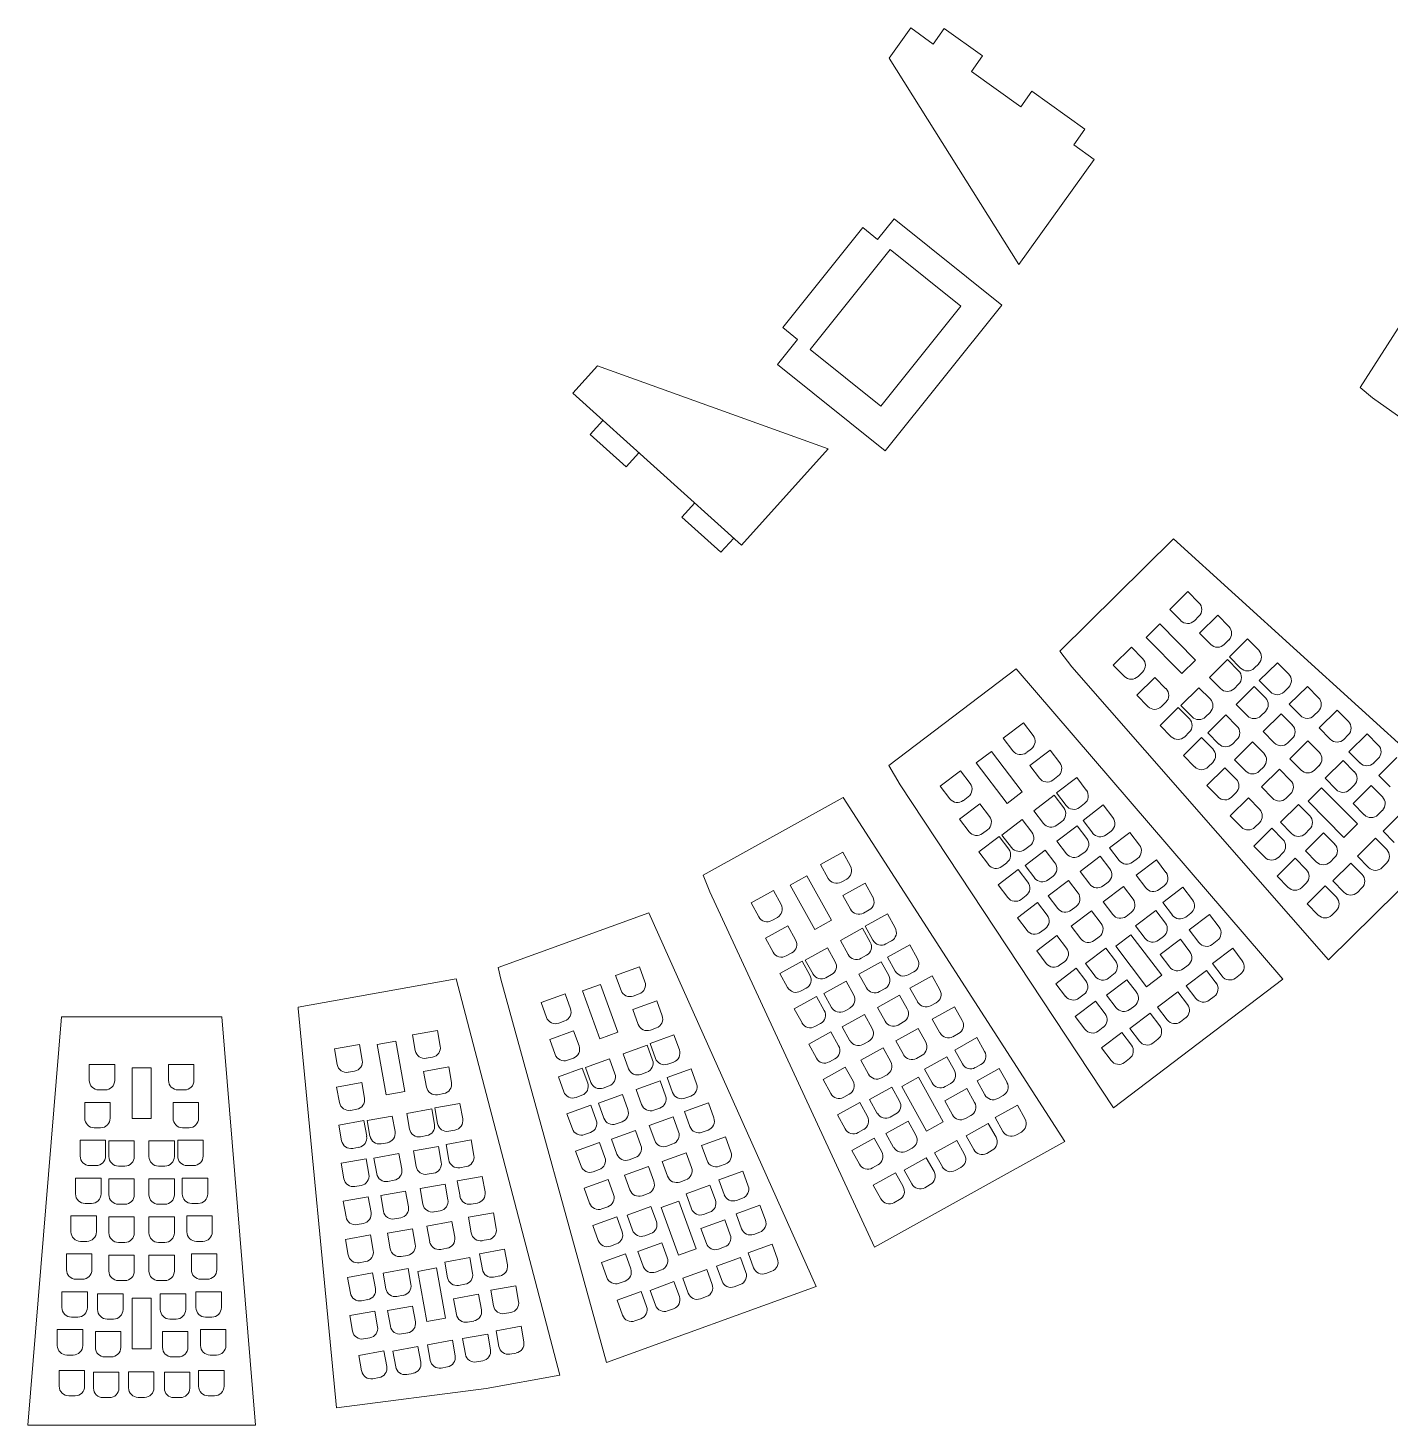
# Model space of a CAD drawing. Header units: millimetres. Extents: x -84 to 575, y 84 to 995.
# Drawn here: x 230.3 to 444.5, y 84 to 303.8 of the extents above; entities that cross this region are included whole.
import ezdxf

# ---------------------------------------------------------------- set-up
doc = ezdxf.new("R2010")
doc.units = ezdxf.units.MM

msp = doc.modelspace()

# ---------------------------------------------------------------- linework, layer by layer
at = {"color": 7, "linetype": 'Continuous', "lineweight": 15}
for p, q in [((365.75, 299), (369.16, 303.75)), ((372.68, 301.22), (369.16, 303.75)), ((374.43, 303.66), (372.68, 301.22)), ((380.45, 299.35), (374.43, 303.66)), ((365.75, 299), (386.14, 266.54)), ((380.45, 299.35), (378.7, 296.91)), ((386.46, 291.35), (378.7, 296.91)), ((388.2, 293.79), (386.46, 291.35)), ((396.54, 287.81), (388.2, 293.79)), ((396.54, 287.81), (394.79, 285.37)), ((398, 283.08), (394.79, 285.37)), ((386.14, 266.54), (398, 283.08)), ((366.53, 273.74), (363.94, 270.5)), ((383.48, 260.18), (366.53, 273.74)), ((361.59, 272.37), (349.01, 256.64)), ((361.59, 272.37), (363.94, 270.5)), ((365.9, 268.93), (353.32, 253.19)), ((377.05, 260.01), (365.9, 268.93)), ((453.4, 268.44), (439.81, 247.21)), ((364.46, 244.28), (377.05, 260.01)), ((383.48, 260.18), (365.15, 237.27)), ((349.01, 256.64), (351.35, 254.76)), ((351.35, 254.76), (348.2, 250.83)), ((353.32, 253.19), (364.46, 244.28)), ((319.87, 250.61), (316.01, 246.31)), ((356.19, 237.55), (319.87, 250.61)), ((365.15, 237.27), (348.2, 250.83)), ((316.01, 246.31), (342.56, 222.41)), ((439.81, 247.21), (441.78, 245.59)), ((441.78, 245.59), (492.13, 209.8)), ((318.74, 239.81), (320.75, 242.04)), ((318.74, 239.81), (324.4, 234.72)), ((356.19, 237.55), (342.56, 222.41)), ((324.4, 234.72), (326.41, 236.95)), ((333.17, 226.83), (335.17, 229.06)), ((333.17, 226.83), (339.31, 221.3)), ((339.31, 221.3), (341.31, 223.53)), ((410.46, 223.41), (392.58, 205.73)), ((458.08, 180.17), (410.46, 223.41)), ((412.72, 215.13), (409.88, 212.31)), ((414.48, 213.35), (412.72, 215.13)), ((409.88, 212.31), (411.64, 210.54)), ((413.76, 210.52), (414.47, 211.23)), ((417.42, 211.4), (414.58, 208.58)), ((419.18, 209.62), (417.42, 211.4)), ((408.3, 210.02), (406.17, 207.91)), ((413.93, 204.33), (408.3, 210.02)), ((406.17, 207.91), (411.79, 202.23)), ((414.58, 208.58), (416.33, 206.81)), ((418.46, 206.79), (419.17, 207.5)), ((422.12, 207.66), (419.28, 204.85)), ((423.88, 205.89), (422.12, 207.66)), ((392.58, 205.73), (394.46, 203.3)), ((403.86, 206.36), (401.01, 203.55)), ((405.62, 204.59), (403.86, 206.36)), ((411.79, 202.23), (413.93, 204.33)), ((418.96, 204.44), (416.12, 201.62)), ((420.72, 202.66), (418.96, 204.44)), ((419.28, 204.85), (421.03, 203.07)), ((385.72, 202.98), (365.71, 187.76)), ((427.67, 154.18), (385.72, 202.98)), ((394.46, 203.3), (434.86, 157.21)), ((401.01, 203.55), (402.77, 201.77)), ((404.89, 201.76), (405.6, 202.46)), ((423.15, 203.06), (423.87, 203.77)), ((426.82, 203.93), (423.97, 201.12)), ((428.58, 202.16), (426.82, 203.93)), ((407.54, 201.62), (404.69, 198.81)), ((409.29, 199.84), (407.54, 201.62)), ((414.48, 200), (411.63, 197.19)), ((416.23, 198.22), (414.48, 200)), ((416.12, 201.62), (417.88, 199.85)), ((420, 199.83), (420.71, 200.54)), ((423.18, 200.17), (420.34, 197.36)), ((424.94, 198.39), (423.18, 200.17)), ((423.97, 201.12), (425.73, 199.34)), ((427.85, 199.33), (428.56, 200.03)), ((431.52, 200.2), (428.67, 197.39)), ((433.28, 198.42), (431.52, 200.2)), ((404.69, 198.81), (406.45, 197.03)), ((411.21, 196.88), (408.37, 194.07)), ((408.57, 197.02), (409.28, 197.72)), ((412.97, 195.1), (411.21, 196.88)), ((411.63, 197.19), (413.39, 195.41)), ((415.51, 195.4), (416.22, 196.1)), ((418.7, 195.73), (415.85, 192.92)), ((420.45, 193.96), (418.7, 195.73)), ((420.34, 197.36), (422.09, 195.58)), ((424.22, 195.57), (424.93, 196.27)), ((427.4, 195.9), (424.56, 193.09)), ((429.16, 194.13), (427.4, 195.9)), ((428.67, 197.39), (430.43, 195.61)), ((432.55, 195.6), (433.26, 196.3)), ((436.22, 196.47), (433.37, 193.66)), ((437.97, 194.69), (436.22, 196.47)), ((386.89, 194.47), (383.71, 192.05)), ((388.41, 192.48), (386.89, 194.47)), ((408.37, 194.07), (410.13, 192.29)), ((433.37, 193.66), (435.13, 191.88)), ((383.71, 192.05), (385.22, 190.06)), ((414.89, 192.14), (412.05, 189.33)), ((412.25, 192.28), (412.96, 192.98)), ((416.65, 190.36), (414.89, 192.14)), ((415.85, 192.92), (417.61, 191.14)), ((419.73, 191.13), (420.44, 191.84)), ((422.91, 191.47), (420.07, 188.66)), ((424.67, 189.69), (422.91, 191.47)), ((424.56, 193.09), (426.31, 191.31)), ((428.43, 191.3), (429.15, 192)), ((431.62, 191.64), (428.77, 188.82)), ((433.38, 189.86), (431.62, 191.64)), ((437.25, 191.87), (437.96, 192.57)), ((440.92, 192.74), (438.07, 189.93)), ((442.67, 190.96), (440.92, 192.74)), ((381.85, 189.98), (379.46, 188.17)), ((386.69, 183.62), (381.85, 189.98)), ((387.33, 189.78), (388.12, 190.38)), ((391.07, 190.17), (387.89, 187.74)), ((392.58, 188.18), (391.07, 190.17)), ((412.05, 189.33), (413.8, 187.55)), ((438.07, 189.93), (439.83, 188.15)), ((445.61, 189.01), (442.77, 186.2)), ((365.71, 187.76), (367.48, 184.72)), ((376.97, 186.93), (373.79, 184.51)), ((378.49, 184.94), (376.97, 186.93)), ((379.46, 188.17), (384.3, 181.8)), ((387.89, 187.74), (389.4, 185.75)), ((418.57, 187.4), (415.72, 184.59)), ((415.93, 187.54), (416.64, 188.24)), ((420.33, 185.62), (418.57, 187.4)), ((420.07, 188.66), (421.83, 186.88)), ((423.95, 186.87), (424.66, 187.57)), ((427.13, 187.2), (424.29, 184.39)), ((428.89, 185.42), (427.13, 187.2)), ((428.77, 188.82), (430.53, 187.05)), ((432.65, 187.03), (433.36, 187.74)), ((437.14, 188.57), (434.3, 185.76)), ((438.9, 186.79), (437.14, 188.57)), ((441.95, 188.14), (442.66, 188.84)), ((367.48, 184.72), (401.02, 133.92)), ((391.5, 185.47), (392.3, 186.07)), ((395.25, 185.86), (392.06, 183.44)), ((396.76, 183.87), (395.25, 185.86)), ((415.72, 184.59), (417.48, 182.81)), ((434.3, 185.76), (436.06, 183.98)), ((438.18, 183.97), (438.89, 184.67)), ((441.57, 184.6), (438.72, 181.78)), ((443.32, 182.82), (441.57, 184.6)), ((442.77, 186.2), (444.53, 184.42)), ((358.51, 182.71), (336.53, 170.53)), ((393.4, 128.61), (358.51, 182.71)), ((373.79, 184.51), (375.3, 182.52)), ((377.4, 182.23), (378.2, 182.84)), ((384.3, 181.8), (386.69, 183.62)), ((391.7, 183.07), (388.52, 180.65)), ((393.21, 181.08), (391.7, 183.07)), ((392.06, 183.44), (393.58, 181.45)), ((422.25, 182.66), (419.4, 179.85)), ((419.6, 182.8), (420.31, 183.5)), ((424, 180.88), (422.25, 182.66)), ((424.29, 184.39), (426.05, 182.61)), ((428.17, 182.6), (428.88, 183.3)), ((433.77, 184.26), (431.64, 182.15)), ((439.4, 178.57), (433.77, 184.26)), ((380.01, 181.75), (376.82, 179.33)), ((381.52, 179.76), (380.01, 181.75)), ((388.52, 180.65), (390.03, 178.66)), ((395.68, 181.16), (396.48, 181.77)), ((399.43, 181.55), (396.24, 179.13)), ((400.94, 179.56), (399.43, 181.55)), ((430.14, 181.64), (427.29, 178.83)), ((431.89, 179.86), (430.14, 181.64)), ((431.64, 182.15), (437.27, 176.46)), ((434.86, 157.21), (458.08, 180.17)), ((438.72, 181.78), (440.48, 180.01)), ((442.6, 180), (443.31, 180.7)), ((446.28, 180.24), (443.44, 177.43)), ((376.82, 179.33), (378.34, 177.34)), ((386.68, 179.25), (383.5, 176.83)), ((388.19, 177.26), (386.68, 179.25)), ((392.13, 178.37), (392.93, 178.97)), ((395.33, 178.29), (392.15, 175.87)), ((396.85, 176.3), (395.33, 178.29)), ((396.24, 179.13), (397.76, 177.14)), ((419.4, 179.85), (421.16, 178.07)), ((423.28, 178.06), (423.99, 178.76)), ((427.29, 178.83), (429.05, 177.05)), ((437.27, 176.46), (439.4, 178.57)), ((383.04, 176.58), (379.86, 174.16)), ((380.44, 177.06), (381.23, 177.66)), ((384.55, 174.59), (383.04, 176.58)), ((383.5, 176.83), (385.01, 174.84)), ((392.15, 175.87), (393.66, 173.88)), ((399.86, 176.85), (400.65, 177.46)), ((403.6, 177.25), (400.42, 174.82)), ((405.12, 175.25), (403.6, 177.25)), ((425.92, 177.92), (423.08, 175.1)), ((427.68, 176.14), (425.92, 177.92)), ((431.17, 177.04), (431.88, 177.74)), ((434.06, 177.17), (431.21, 174.36)), ((435.82, 175.4), (434.06, 177.17)), ((442.25, 176.31), (439.4, 173.5)), ((444.01, 174.53), (442.25, 176.31)), ((443.44, 177.43), (445.19, 175.65)), ((358.46, 174.13), (354.96, 172.19)), ((359.67, 171.95), (358.46, 174.13)), ((379.86, 174.16), (381.37, 172.17)), ((387.11, 174.55), (387.91, 175.16)), ((390.31, 174.47), (387.13, 172.05)), ((391.82, 172.48), (390.31, 174.47)), ((395.76, 173.59), (396.56, 174.2)), ((400.42, 174.82), (401.93, 172.83)), ((423.08, 175.1), (424.84, 173.33)), ((426.96, 173.31), (427.67, 174.02)), ((431.21, 174.36), (432.97, 172.58)), ((354.96, 172.19), (356.17, 170.01)), ((386.07, 171.4), (382.89, 168.98)), ((383.47, 171.88), (384.27, 172.48)), ((387.59, 169.41), (386.07, 171.4)), ((387.13, 172.05), (388.64, 170.06)), ((398.96, 173.51), (395.78, 171.09)), ((400.48, 171.52), (398.96, 173.51)), ((404.03, 172.55), (404.83, 173.15)), ((407.78, 172.94), (404.6, 170.52)), ((409.29, 170.95), (407.78, 172.94)), ((429.6, 173.18), (426.76, 170.36)), ((431.36, 171.4), (429.6, 173.18)), ((435.09, 172.57), (435.8, 173.28)), ((438.36, 172.41), (435.51, 169.6)), ((440.12, 170.63), (438.36, 172.41)), ((439.4, 173.5), (441.16, 171.72)), ((443.28, 171.71), (443.99, 172.41)), ((336.53, 170.53), (337.58, 167.92)), ((352.82, 170.41), (350.2, 168.96)), ((356.7, 163.42), (352.82, 170.41)), ((358.21, 169.42), (359.09, 169.91)), ((361.98, 169.27), (358.48, 167.33)), ((363.19, 167.08), (361.98, 169.27)), ((390.74, 169.77), (391.54, 170.38)), ((393.94, 169.7), (390.76, 167.27)), ((395.46, 167.71), (393.94, 169.7)), ((395.78, 171.09), (397.29, 169.1)), ((399.4, 168.82), (400.19, 169.42)), ((404.6, 170.52), (406.11, 168.53)), ((426.76, 170.36), (428.51, 168.59)), ((430.63, 168.57), (431.35, 169.28)), ((435.51, 169.6), (437.27, 167.82)), ((337.58, 167.92), (363.43, 112)), ((347.56, 168.09), (344.06, 166.15)), ((348.77, 165.9), (347.56, 168.09)), ((350.2, 168.96), (354.08, 161.96)), ((358.48, 167.33), (359.69, 165.15)), ((382.89, 168.98), (384.4, 166.99)), ((386.5, 166.7), (387.3, 167.31)), ((390.76, 167.27), (392.27, 165.28)), ((402.6, 168.74), (399.41, 166.32)), ((404.11, 166.75), (402.6, 168.74)), ((408.21, 168.24), (409.01, 168.85)), ((411.96, 168.63), (408.77, 166.21)), ((413.47, 166.64), (411.96, 168.63)), ((434.33, 168.83), (431.48, 166.01)), ((436.09, 167.05), (434.33, 168.83)), ((439.39, 167.81), (440.1, 168.51)), ((344.06, 166.15), (345.27, 163.96)), ((361.73, 164.56), (362.6, 165.05)), ((389.11, 166.22), (385.92, 163.8)), ((390.62, 164.23), (389.11, 166.22)), ((394.37, 165), (395.17, 165.6)), ((397.57, 164.92), (394.39, 162.5)), ((399.09, 162.93), (397.57, 164.92)), ((399.41, 166.32), (400.92, 164.33)), ((407.68, 164.98), (404.5, 162.56)), ((409.19, 162.99), (407.68, 164.98)), ((408.77, 166.21), (410.29, 164.22)), ((431.48, 166.01), (433.24, 164.24)), ((435.36, 164.22), (436.07, 164.93)), ((327.94, 164.59), (304.27, 156.01)), ((354.27, 105.82), (327.94, 164.59)), ((347.31, 163.38), (348.19, 163.86)), ((354.08, 161.96), (356.7, 163.42)), ((365.49, 164.41), (361.99, 162.47)), ((366.7, 162.22), (365.49, 164.41)), ((385.92, 163.8), (387.44, 161.81)), ((403.03, 164.04), (403.82, 164.65)), ((412.39, 163.93), (413.18, 164.54)), ((416.14, 164.32), (412.95, 161.9)), ((417.65, 162.33), (416.14, 164.32)), ((349.82, 162.53), (346.32, 160.59)), ((346.32, 160.59), (347.53, 158.41)), ((351.03, 160.35), (349.82, 162.53)), ((361.58, 162.16), (358.08, 160.22)), ((362.79, 159.97), (361.58, 162.16)), ((361.99, 162.47), (363.21, 160.28)), ((392.14, 161.05), (388.96, 158.63)), ((389.54, 161.53), (390.33, 162.13)), ((393.65, 159.06), (392.14, 161.05)), ((394.39, 162.5), (395.9, 160.51)), ((398, 160.22), (398.8, 160.83)), ((403.78, 161.14), (401.39, 159.33)), ((408.62, 154.77), (403.78, 161.14)), ((404.5, 162.56), (406.01, 160.57)), ((408.11, 160.29), (408.91, 160.89)), ((411.55, 160.47), (408.37, 158.05)), ((413.06, 158.48), (411.55, 160.47)), ((412.95, 161.9), (414.46, 159.91)), ((349.57, 157.82), (350.45, 158.31)), ((356.06, 159.1), (352.56, 157.16)), ((357.28, 156.91), (356.06, 159.1)), ((358.08, 160.22), (359.29, 158.03)), ((365.24, 159.7), (366.12, 160.18)), ((369.01, 159.55), (365.51, 157.61)), ((370.22, 157.36), (369.01, 159.55)), ((388.96, 158.63), (390.47, 156.64)), ((399.83, 159.02), (396.65, 156.6)), ((401.35, 157.03), (399.83, 159.02)), ((401.39, 159.33), (406.23, 152.96)), ((416.57, 159.63), (417.36, 160.23)), ((419.78, 159.03), (416.59, 156.61)), ((421.29, 157.04), (419.78, 159.03)), ((304.27, 156.01), (304.7, 154.14)), ((326.5, 156.11), (322.74, 154.75)), ((327.35, 153.76), (326.5, 156.11)), ((352.08, 156.97), (348.58, 155.03)), ((353.29, 154.79), (352.08, 156.97)), ((352.56, 157.16), (353.78, 154.97)), ((364.49, 156.91), (360.99, 154.97)), ((361.33, 157.44), (362.21, 157.93)), ((365.7, 154.72), (364.49, 156.91)), ((365.51, 157.61), (366.72, 155.42)), ((392.57, 156.35), (393.37, 156.95)), ((396.65, 156.6), (398.16, 154.61)), ((408.37, 158.05), (409.88, 156.06)), ((411.98, 155.77), (412.78, 156.38)), ((416.59, 156.61), (418.11, 154.62)), ((297.64, 154.22), (272.81, 149.77)), ((313.98, 91.89), (297.64, 154.22)), ((304.7, 154.14), (321.32, 93.87)), ((322.74, 154.75), (323.59, 152.4)), ((348.58, 155.03), (349.79, 152.85)), ((358.97, 153.85), (355.47, 151.91)), ((355.82, 154.39), (356.69, 154.87)), ((360.18, 151.66), (358.97, 153.85)), ((360.99, 154.97), (362.2, 152.78)), ((368.76, 154.84), (369.64, 155.32)), ((372.52, 154.69), (369.03, 152.75)), ((373.74, 152.5), (372.52, 154.69)), ((395.17, 155.87), (391.99, 153.45)), ((396.69, 153.88), (395.17, 155.87)), ((403.15, 154.08), (399.96, 151.66)), ((400.26, 154.32), (401.06, 154.93)), ((401.02, 133.92), (427.67, 154.18)), ((404.66, 152.09), (403.15, 154.08)), ((406.23, 152.96), (408.62, 154.77)), ((415.66, 155.54), (412.48, 153.12)), ((417.18, 153.55), (415.66, 155.54)), ((420.21, 154.33), (421.01, 154.94)), ((314.78, 151.86), (311.02, 150.5)), ((315.64, 149.51), (314.78, 151.86)), ((320.35, 153.33), (317.53, 152.31)), ((317.53, 152.31), (320.26, 144.79)), ((323.08, 145.81), (320.35, 153.33)), ((325.51, 151.5), (326.45, 151.84)), ((351.83, 152.26), (352.71, 152.75)), ((355.47, 151.91), (356.69, 149.72)), ((367.4, 151.66), (363.9, 149.72)), ((364.24, 152.2), (365.12, 152.68)), ((368.61, 149.47), (367.4, 151.66)), ((369.03, 152.75), (370.24, 150.56)), ((391.99, 153.45), (393.5, 151.46)), ((395.6, 151.17), (396.4, 151.78)), ((399.96, 151.66), (401.47, 149.67)), ((411.16, 152.16), (407.97, 149.74)), ((412.67, 150.17), (411.16, 152.16)), ((412.48, 153.12), (413.99, 151.13)), ((272.81, 149.77), (272.82, 149.56)), ((272.82, 149.56), (278.82, 86.76)), ((311.02, 150.5), (311.87, 148.15)), ((329.21, 150.76), (325.45, 149.4)), ((330.06, 148.41), (329.21, 150.76)), ((354.34, 151.42), (350.84, 149.48)), ((350.84, 149.48), (352.05, 147.29)), ((355.55, 149.23), (354.34, 151.42)), ((358.72, 149.14), (359.6, 149.62)), ((363.9, 149.72), (365.11, 147.53)), ((372.28, 149.98), (373.15, 150.46)), ((376.04, 149.83), (372.54, 147.89)), ((377.25, 147.64), (376.04, 149.83)), ((398.21, 150.69), (395.02, 148.27)), ((399.72, 148.7), (398.21, 150.69)), ((403.58, 149.38), (404.37, 149.99)), ((407.97, 149.74), (409.49, 147.75)), ((416.09, 150.85), (416.89, 151.45)), ((235.6, 148.23), (230.32, 84.04)), ((260.8, 148.23), (235.6, 148.23)), ((266.08, 84.04), (260.8, 148.23)), ((313.8, 147.25), (314.74, 147.59)), ((325.45, 149.4), (326.3, 147.05)), ((361.88, 148.6), (358.38, 146.66)), ((363.09, 146.41), (361.88, 148.6)), ((367.15, 146.95), (368.03, 147.43)), ((372.54, 147.89), (373.75, 145.7)), ((395.02, 148.27), (396.54, 146.28)), ((406.79, 148.8), (403.61, 146.38)), ((408.31, 146.81), (406.79, 148.8)), ((411.59, 147.47), (412.38, 148.07)), ((294.73, 146.1), (290.79, 145.39)), ((290.79, 145.39), (291.23, 142.93)), ((295.17, 143.64), (294.73, 146.1)), ((316.14, 146.02), (312.38, 144.66)), ((316.99, 143.67), (316.14, 146.02)), ((320.26, 144.79), (323.08, 145.81)), ((331.91, 145.4), (328.15, 144.04)), ((328.22, 146.15), (329.16, 146.49)), ((332.76, 143.05), (331.91, 145.4)), ((356.6, 145.86), (353.1, 143.92)), ((354.09, 146.71), (354.97, 147.19)), ((357.81, 143.67), (356.6, 145.86)), ((358.38, 146.66), (359.59, 144.48)), ((370.31, 146.41), (366.81, 144.47)), ((371.52, 144.23), (370.31, 146.41)), ((375.79, 145.11), (376.67, 145.6)), ((398.64, 146), (399.43, 146.6)), ((402.33, 145.77), (399.15, 143.35)), ((403.85, 143.78), (402.33, 145.77)), ((403.61, 146.38), (405.12, 144.39)), ((282.46, 143.9), (278.52, 143.19)), ((278.52, 143.19), (278.97, 140.73)), ((282.9, 141.44), (282.46, 143.9)), ((288.19, 144.4), (285.24, 143.87)), ((285.24, 143.87), (286.65, 135.99)), ((289.61, 136.52), (288.19, 144.4)), ((312.38, 144.66), (313.23, 142.31)), ((327.69, 143.79), (323.93, 142.43)), ((328.55, 141.44), (327.69, 143.79)), ((328.15, 144.04), (329, 141.69)), ((353.1, 143.92), (354.31, 141.73)), ((364.79, 143.35), (361.29, 141.41)), ((361.63, 143.89), (362.51, 144.38)), ((366, 141.17), (364.79, 143.35)), ((366.81, 144.47), (368.02, 142.29)), ((379.56, 144.96), (376.06, 143.02)), ((376.06, 143.02), (377.27, 140.84)), ((380.77, 142.78), (379.56, 144.96)), ((399.15, 143.35), (400.66, 141.36)), ((407.23, 144.1), (408.02, 144.71)), ((243.97, 140.75), (239.97, 140.75)), ((239.97, 140.75), (239.97, 138.25)), ((243.97, 138.25), (243.97, 140.75)), ((256.43, 140.75), (252.43, 140.75)), ((252.43, 140.75), (252.43, 138.25)), ((256.43, 138.25), (256.43, 140.75)), ((292.97, 141.72), (293.96, 141.9)), ((315.15, 141.41), (316.09, 141.75)), ((321.76, 141.64), (318, 140.28)), ((322.62, 139.29), (321.76, 141.64)), ((323.93, 142.43), (324.79, 140.08)), ((330.93, 140.79), (331.87, 141.13)), ((356.35, 141.15), (357.22, 141.63)), ((361.29, 141.41), (362.5, 139.23)), ((370.06, 141.7), (370.93, 142.19)), ((374.8, 141.97), (371.3, 140.03)), ((376.01, 139.78), (374.8, 141.97)), ((379.31, 140.25), (380.19, 140.74)), ((402.77, 141.07), (403.56, 141.68)), ((249.7, 140.23), (246.7, 140.23)), ((246.7, 140.23), (246.7, 132.23)), ((249.7, 132.23), (249.7, 140.23)), ((280.71, 139.52), (281.69, 139.7)), ((296.49, 140.36), (292.55, 139.66)), ((292.55, 139.66), (292.99, 137.2)), ((296.93, 137.9), (296.49, 140.36)), ((317.49, 140.17), (313.73, 138.81)), ((313.73, 138.81), (314.59, 136.46)), ((318.35, 137.82), (317.49, 140.17)), ((318, 140.28), (318.86, 137.93)), ((326.71, 139.18), (327.65, 139.52)), ((334.62, 140.05), (330.86, 138.69)), ((330.86, 138.69), (331.71, 136.34)), ((335.47, 137.7), (334.62, 140.05)), ((358.86, 140.3), (355.36, 138.36)), ((360.07, 138.11), (358.86, 140.3)), ((364.54, 138.64), (365.42, 139.13)), ((370.39, 138.73), (367.77, 137.27)), ((374.27, 131.73), (370.39, 138.73)), ((371.3, 140.03), (372.51, 137.84)), ((383.07, 140.1), (379.58, 138.16)), ((384.29, 137.92), (383.07, 140.1)), ((241.47, 136.75), (242.47, 136.75)), ((253.93, 136.75), (254.93, 136.75)), ((282.81, 137.91), (278.87, 137.2)), ((278.87, 137.2), (279.31, 134.74)), ((283.25, 135.45), (282.81, 137.91)), ((286.65, 135.99), (289.61, 136.52)), ((320.78, 137.03), (321.72, 137.37)), ((329.74, 138.15), (325.98, 136.79)), ((325.98, 136.79), (326.83, 134.44)), ((330.59, 135.8), (329.74, 138.15)), ((355.36, 138.36), (356.57, 136.17)), ((366.18, 137.19), (362.68, 135.25)), ((367.39, 135), (366.18, 137.19)), ((367.77, 137.27), (371.65, 130.27)), ((377.98, 136.95), (374.49, 135.01)), ((374.55, 137.26), (375.43, 137.74)), ((379.2, 134.76), (377.98, 136.95)), ((379.58, 138.16), (380.79, 135.98)), ((243.25, 134.79), (239.25, 134.79)), ((239.25, 134.79), (239.25, 132.29)), ((243.25, 132.29), (243.25, 134.79)), ((257.15, 134.79), (253.15, 134.79)), ((253.15, 134.79), (253.15, 132.29)), ((257.15, 132.29), (257.15, 134.79)), ((298.25, 134.63), (294.31, 133.92)), ((294.73, 135.98), (295.72, 136.16)), ((298.69, 132.17), (298.25, 134.63)), ((318.85, 134.33), (315.09, 132.97)), ((316.51, 135.56), (317.45, 135.9)), ((319.7, 131.98), (318.85, 134.33)), ((323.81, 136), (320.05, 134.64)), ((320.05, 134.64), (320.9, 132.29)), ((324.66, 133.65), (323.81, 136)), ((337.32, 134.69), (333.56, 133.33)), ((333.63, 135.44), (334.57, 135.78)), ((338.18, 132.34), (337.32, 134.69)), ((361.12, 134.74), (357.62, 132.8)), ((358.61, 135.59), (359.48, 136.07)), ((362.33, 132.55), (361.12, 134.74)), ((362.68, 135.25), (363.89, 133.06)), ((374.49, 135.01), (375.7, 132.82)), ((385.92, 134.34), (382.42, 132.4)), ((382.83, 135.39), (383.7, 135.88)), ((387.13, 132.15), (385.92, 134.34)), ((246.7, 132.23), (249.7, 132.23)), ((283.15, 131.92), (279.21, 131.21)), ((281.05, 133.53), (282.03, 133.71)), ((283.59, 129.46), (283.15, 131.92)), ((287.61, 132.64), (283.67, 131.94)), ((283.67, 131.94), (284.11, 129.48)), ((288.05, 130.18), (287.61, 132.64)), ((293.82, 133.75), (289.88, 133.05)), ((289.88, 133.05), (290.32, 130.59)), ((294.26, 131.29), (293.82, 133.75)), ((294.31, 133.92), (294.75, 131.46)), ((315.09, 132.97), (315.94, 130.62)), ((331.79, 132.51), (328.03, 131.15)), ((328.75, 133.54), (329.69, 133.88)), ((332.64, 130.16), (331.79, 132.51)), ((333.56, 133.33), (334.42, 130.98)), ((357.62, 132.8), (358.83, 130.62)), ((368.75, 131.83), (365.25, 129.89)), ((365.93, 132.48), (366.81, 132.96)), ((369.96, 129.64), (368.75, 131.83)), ((377.74, 132.24), (378.61, 132.72)), ((382.42, 132.4), (383.63, 130.21)), ((240.75, 130.79), (241.75, 130.79)), ((254.65, 130.79), (255.65, 130.79)), ((279.21, 131.21), (279.65, 128.75)), ((296.49, 130.25), (297.47, 130.42)), ((317.86, 129.72), (318.8, 130.06)), ((325.86, 130.36), (322.09, 129)), ((322.82, 131.39), (323.76, 131.73)), ((326.71, 128.01), (325.86, 130.36)), ((328.03, 131.15), (328.88, 128.8)), ((336.34, 130.08), (337.28, 130.42)), ((360.87, 130.03), (361.74, 130.52)), ((365.25, 129.89), (366.46, 127.7)), ((371.65, 130.27), (374.27, 131.73)), ((381.35, 131.48), (377.85, 129.54)), ((382.56, 129.29), (381.35, 131.48)), ((385.67, 129.63), (386.55, 130.12)), ((242.53, 128.84), (238.53, 128.84)), ((238.53, 128.84), (238.53, 126.34)), ((242.53, 126.34), (242.53, 128.84)), ((247.05, 128.76), (243.05, 128.76)), ((243.05, 128.76), (243.05, 126.26)), ((247.05, 126.26), (247.05, 128.76)), ((253.35, 128.76), (249.35, 128.76)), ((249.35, 128.76), (249.35, 126.26)), ((253.35, 126.26), (253.35, 128.76)), ((257.87, 128.84), (253.87, 128.84)), ((253.87, 128.84), (253.87, 126.34)), ((257.87, 126.34), (257.87, 128.84)), ((281.39, 127.54), (282.38, 127.72)), ((285.85, 128.26), (286.84, 128.44)), ((294.87, 127.85), (290.94, 127.14)), ((292.06, 129.38), (293.04, 129.55)), ((295.32, 125.39), (294.87, 127.85)), ((300, 128.89), (296.07, 128.18)), ((296.07, 128.18), (296.51, 125.72)), ((300.44, 126.43), (300, 128.89)), ((320.21, 128.49), (316.45, 127.12)), ((321.06, 126.13), (320.21, 128.49)), ((322.09, 129), (322.95, 126.65)), ((330.8, 127.9), (331.74, 128.24)), ((340.03, 129.34), (336.27, 127.98)), ((336.27, 127.98), (337.12, 125.63)), ((340.88, 126.99), (340.03, 129.34)), ((363.38, 129.18), (359.88, 127.24)), ((364.59, 127), (363.38, 129.18)), ((363.43, 112), (393.4, 128.61)), ((368.5, 127.12), (369.38, 127.6)), ((376.4, 128.78), (372.9, 126.84)), ((377.61, 126.6), (376.4, 128.78)), ((377.85, 129.54), (379.06, 127.35)), ((283.49, 125.93), (279.56, 125.22)), ((283.93, 123.47), (283.49, 125.93)), ((288.66, 126.74), (284.73, 126.03)), ((284.73, 126.03), (285.17, 123.57)), ((289.11, 124.28), (288.66, 126.74)), ((290.94, 127.14), (291.38, 124.68)), ((316.45, 127.12), (317.3, 124.77)), ((324.87, 125.75), (325.81, 126.09)), ((333.83, 126.87), (330.07, 125.51)), ((330.07, 125.51), (330.92, 123.16)), ((334.68, 124.52), (333.83, 126.87)), ((359.88, 127.24), (361.09, 125.06)), ((371.6, 126.08), (368.1, 124.14)), ((372.82, 123.89), (371.6, 126.08)), ((372.9, 126.84), (374.12, 124.66)), ((381.1, 126.77), (381.98, 127.25)), ((240.03, 124.84), (241.03, 124.84)), ((244.55, 124.76), (245.55, 124.76)), ((250.85, 124.76), (251.85, 124.76)), ((255.37, 124.84), (256.37, 124.84)), ((279.56, 125.22), (280, 122.76)), ((293.12, 123.47), (294.1, 123.65)), ((301.76, 123.15), (297.82, 122.45)), ((298.25, 124.51), (299.23, 124.69)), ((302.2, 120.69), (301.76, 123.15)), ((319.22, 123.87), (320.16, 124.21)), ((327.9, 124.72), (324.14, 123.36)), ((324.14, 123.36), (324.99, 121.01)), ((328.75, 122.37), (327.9, 124.72)), ((342.74, 123.98), (338.98, 122.62)), ((339.05, 124.73), (339.99, 125.07)), ((343.59, 121.63), (342.74, 123.98)), ((363.13, 124.47), (364, 124.96)), ((366.75, 123.72), (363.26, 121.78)), ((367.97, 121.53), (366.75, 123.72)), ((368.1, 124.14), (369.32, 121.95)), ((376.16, 124.07), (377.03, 124.56)), ((241.81, 122.88), (237.81, 122.88)), ((237.81, 122.88), (237.81, 120.38)), ((241.81, 120.38), (241.81, 122.88)), ((247.05, 122.76), (243.05, 122.76)), ((243.05, 122.76), (243.05, 120.26)), ((247.05, 120.26), (247.05, 122.76)), ((253.35, 122.76), (249.35, 122.76)), ((249.35, 122.76), (249.35, 120.26)), ((253.35, 120.26), (253.35, 122.76)), ((258.59, 122.88), (254.59, 122.88)), ((254.59, 122.88), (254.59, 120.38)), ((258.59, 120.38), (258.59, 122.88)), ((281.74, 121.55), (282.72, 121.73)), ((286.91, 122.36), (287.89, 122.53)), ((295.93, 121.94), (292, 121.24)), ((292, 121.24), (292.44, 118.78)), ((296.37, 119.48), (295.93, 121.94)), ((297.82, 122.45), (298.27, 119.99)), ((321.56, 122.64), (317.8, 121.28)), ((317.8, 121.28), (318.65, 118.93)), ((322.41, 120.29), (321.56, 122.64)), ((332.85, 122.26), (333.79, 122.6)), ((337.57, 121.77), (333.81, 120.41)), ((338.42, 119.42), (337.57, 121.77)), ((338.98, 122.62), (339.83, 120.27)), ((363.26, 121.78), (364.47, 119.59)), ((371.36, 121.37), (372.23, 121.85)), ((239.31, 118.88), (240.31, 118.88)), ((244.55, 118.76), (245.55, 118.76)), ((250.85, 118.76), (251.85, 118.76)), ((256.09, 118.88), (257.09, 118.88)), ((283.84, 119.94), (279.9, 119.23)), ((279.9, 119.23), (280.34, 116.77)), ((284.28, 117.48), (283.84, 119.94)), ((289.72, 120.83), (285.79, 120.12)), ((285.79, 120.12), (286.23, 117.66)), ((290.16, 118.37), (289.72, 120.83)), ((300.01, 118.77), (300.99, 118.95)), ((326.91, 120.11), (327.85, 120.45)), ((332.7, 119.27), (329.88, 118.25)), ((335.43, 111.75), (332.7, 119.27)), ((333.81, 120.41), (334.66, 118.06)), ((341.75, 119.37), (342.69, 119.71)), ((366.51, 119.01), (367.38, 119.49)), ((241.09, 116.92), (237.09, 116.92)), ((237.09, 116.92), (237.09, 114.42)), ((241.09, 114.42), (241.09, 116.92)), ((247.05, 116.76), (243.05, 116.76)), ((243.05, 116.76), (243.05, 114.26)), ((247.05, 114.26), (247.05, 116.76)), ((253.35, 116.76), (249.35, 116.76)), ((249.35, 116.76), (249.35, 114.26)), ((253.35, 114.26), (253.35, 116.76)), ((259.31, 116.92), (255.31, 116.92)), ((255.31, 116.92), (255.31, 114.42)), ((259.31, 114.42), (259.31, 116.92)), ((287.97, 116.45), (288.95, 116.63)), ((294.18, 117.56), (295.16, 117.74)), ((303.52, 117.42), (299.58, 116.71)), ((299.58, 116.71), (300.02, 114.25)), ((303.96, 114.96), (303.52, 117.42)), ((322.92, 116.8), (319.16, 115.43)), ((320.57, 118.03), (321.51, 118.37)), ((323.77, 114.45), (322.92, 116.8)), ((328.3, 118.41), (324.54, 117.05)), ((324.54, 117.05), (325.39, 114.7)), ((329.15, 116.06), (328.3, 118.41)), ((329.88, 118.25), (332.61, 110.73)), ((336.58, 117.16), (337.52, 117.5)), ((345.44, 118.63), (341.68, 117.27)), ((341.68, 117.27), (342.54, 114.92)), ((346.3, 116.28), (345.44, 118.63)), ((282.08, 115.56), (283.07, 115.74)), ((290.78, 114.92), (286.84, 114.22)), ((291.22, 112.46), (290.78, 114.92)), ((296.99, 116.04), (293.05, 115.33)), ((293.05, 115.33), (293.5, 112.87)), ((297.43, 113.58), (296.99, 116.04)), ((319.16, 115.43), (320.01, 113.08)), ((339.92, 116.32), (336.16, 114.95)), ((336.16, 114.95), (337.01, 112.6)), ((340.77, 113.97), (339.92, 116.32)), ((344.46, 114.02), (345.4, 114.36)), ((238.59, 112.92), (239.59, 112.92)), ((244.55, 112.76), (245.55, 112.76)), ((250.85, 112.76), (251.85, 112.76)), ((256.81, 112.92), (257.81, 112.92)), ((284.18, 113.95), (280.24, 113.24)), ((280.24, 113.24), (280.68, 110.78)), ((284.62, 111.49), (284.18, 113.95)), ((286.84, 114.22), (287.29, 111.76)), ((301.77, 113.04), (302.75, 113.21)), ((321.93, 112.18), (322.87, 112.52)), ((330, 112.72), (326.23, 111.35)), ((327.32, 113.8), (328.26, 114.14)), ((330.85, 110.37), (330, 112.72)), ((347.35, 112.49), (343.59, 111.13)), ((348.2, 110.14), (347.35, 112.49)), ((240.38, 110.97), (236.38, 110.97)), ((236.38, 110.97), (236.38, 108.47)), ((240.38, 108.47), (240.38, 110.97)), ((247.05, 110.76), (243.05, 110.76)), ((243.05, 110.76), (243.05, 108.26)), ((247.05, 108.26), (247.05, 110.76)), ((253.35, 110.76), (249.35, 110.76)), ((249.35, 110.76), (249.35, 108.26)), ((253.35, 108.26), (253.35, 110.76)), ((260.02, 110.97), (256.02, 110.97)), ((256.02, 110.97), (256.02, 108.47)), ((260.02, 108.47), (260.02, 110.97)), ((289.03, 110.55), (290.01, 110.72)), ((295.24, 111.66), (296.22, 111.84)), ((299.81, 110.38), (295.87, 109.67)), ((300.25, 107.92), (299.81, 110.38)), ((305.28, 111.68), (301.34, 110.97)), ((301.34, 110.97), (301.78, 108.51)), ((305.72, 109.22), (305.28, 111.68)), ((324.27, 110.95), (320.51, 109.59)), ((325.12, 108.6), (324.27, 110.95)), ((326.23, 111.35), (327.09, 109)), ((332.61, 110.73), (335.43, 111.75)), ((342.38, 110.39), (338.62, 109.02)), ((338.93, 111.7), (339.87, 112.04)), ((343.23, 108.04), (342.38, 110.39)), ((343.59, 111.13), (344.44, 108.78)), ((284.53, 107.96), (280.59, 107.25)), ((282.43, 109.57), (283.41, 109.75)), ((284.97, 105.5), (284.53, 107.96)), ((290.11, 108.64), (286.17, 107.93)), ((286.17, 107.93), (286.61, 105.47)), ((290.55, 106.18), (290.11, 108.64)), ((294.59, 108.74), (291.64, 108.21)), ((291.64, 108.21), (293.05, 100.33)), ((296, 100.86), (294.59, 108.74)), ((295.87, 109.67), (296.31, 107.21)), ((320.51, 109.59), (321.36, 107.24)), ((329.01, 108.1), (329.95, 108.44)), ((337.07, 108.5), (333.31, 107.14)), ((337.92, 106.15), (337.07, 108.5)), ((338.62, 109.02), (339.47, 106.67)), ((346.36, 107.88), (347.3, 108.22)), ((237.88, 106.97), (238.88, 106.97)), ((244.55, 106.76), (245.55, 106.76)), ((250.85, 106.76), (251.85, 106.76)), ((257.52, 106.97), (258.52, 106.97)), ((280.59, 107.25), (281.03, 104.79)), ((298.05, 106), (299.04, 106.18)), ((307.04, 105.94), (303.1, 105.24)), ((303.52, 107.3), (304.51, 107.48)), ((307.48, 103.48), (307.04, 105.94)), ((321.32, 93.87), (354.27, 105.82)), ((323.29, 106.34), (324.23, 106.68)), ((331.91, 106.59), (328.15, 105.22)), ((332.76, 104.24), (331.91, 106.59)), ((333.31, 107.14), (334.16, 104.79)), ((341.39, 105.77), (342.33, 106.12)), ((239.66, 105.01), (235.66, 105.01)), ((235.66, 105.01), (235.66, 102.51)), ((239.66, 102.51), (239.66, 105.01)), ((245.27, 104.7), (241.27, 104.7)), ((241.27, 104.7), (241.27, 102.2)), ((245.27, 102.2), (245.27, 104.7)), ((249.7, 104), (246.7, 104)), ((246.7, 104), (246.7, 96)), ((249.7, 96), (249.7, 104)), ((255.13, 104.7), (251.13, 104.7)), ((251.13, 104.7), (251.13, 102.2)), ((255.13, 102.2), (255.13, 104.7)), ((260.74, 105.01), (256.74, 105.01)), ((256.74, 105.01), (256.74, 102.51)), ((260.74, 102.51), (260.74, 105.01)), ((282.77, 103.58), (283.75, 103.76)), ((288.35, 104.26), (289.34, 104.44)), ((301.2, 104.6), (297.26, 103.89)), ((297.26, 103.89), (297.7, 101.43)), ((301.64, 102.14), (301.2, 104.6)), ((303.1, 105.24), (303.54, 102.78)), ((326.75, 105.02), (322.99, 103.66)), ((322.99, 103.66), (323.84, 101.31)), ((327.6, 102.67), (326.75, 105.02)), ((328.15, 105.22), (329, 102.87)), ((336.09, 103.89), (337.03, 104.23)), ((284.87, 101.97), (280.93, 101.26)), ((280.93, 101.26), (281.37, 98.8)), ((285.31, 99.51), (284.87, 101.97)), ((290.81, 102.74), (286.87, 102.03)), ((286.87, 102.03), (287.31, 99.57)), ((291.25, 100.28), (290.81, 102.74)), ((305.28, 101.56), (306.27, 101.74)), ((330.92, 101.98), (331.86, 102.32)), ((238.94, 99.05), (234.94, 99.05)), ((234.94, 99.05), (234.94, 96.55)), ((237.16, 101.01), (238.16, 101.01)), ((238.94, 96.55), (238.94, 99.05)), ((242.77, 100.7), (243.77, 100.7)), ((252.63, 100.7), (253.63, 100.7)), ((261.46, 99.05), (257.46, 99.05)), ((257.46, 99.05), (257.46, 96.55)), ((258.24, 101.01), (259.24, 101.01)), ((261.46, 96.55), (261.46, 99.05)), ((293.05, 100.33), (296, 100.86)), ((299.45, 100.22), (300.43, 100.4)), ((307.87, 99.57), (303.93, 98.87)), ((308.31, 97.11), (307.87, 99.57)), ((325.76, 100.41), (326.7, 100.75)), ((244.92, 98.76), (240.92, 98.76)), ((240.92, 98.76), (240.92, 96.26)), ((244.92, 96.26), (244.92, 98.76)), ((255.48, 98.76), (251.48, 98.76)), ((251.48, 98.76), (251.48, 96.26)), ((255.48, 96.26), (255.48, 98.76)), ((283.11, 97.59), (284.1, 97.77)), ((289.05, 98.36), (290.04, 98.54)), ((297.07, 97.38), (293.13, 96.68)), ((293.13, 96.68), (293.57, 94.22)), ((297.51, 94.92), (297.07, 97.38)), ((302.62, 98.34), (298.68, 97.63)), ((298.68, 97.63), (299.12, 95.17)), ((303.06, 95.88), (302.62, 98.34)), ((303.93, 98.87), (304.37, 96.4)), ((236.44, 95.05), (237.44, 95.05)), ((242.42, 94.76), (243.42, 94.76)), ((246.7, 96), (249.7, 96)), ((252.98, 94.76), (253.98, 94.76)), ((258.96, 95.05), (259.96, 95.05)), ((286.3, 95.7), (282.36, 95)), ((282.36, 95), (282.8, 92.54)), ((286.74, 93.24), (286.3, 95.7)), ((291.65, 96.37), (287.72, 95.67)), ((287.72, 95.67), (288.16, 93.21)), ((292.09, 93.91), (291.65, 96.37)), ((306.12, 95.19), (307.1, 95.37)), ((239.24, 92.63), (235.24, 92.63)), ((235.24, 92.63), (235.24, 90.13)), ((239.24, 90.13), (239.24, 92.63)), ((244.63, 92.35), (240.63, 92.35)), ((240.63, 92.35), (240.63, 89.85)), ((244.63, 89.85), (244.63, 92.35)), ((250.14, 92.39), (246.14, 92.39)), ((246.14, 92.39), (246.14, 89.89)), ((250.14, 89.89), (250.14, 92.39)), ((255.77, 92.35), (251.77, 92.35)), ((251.77, 92.35), (251.77, 89.85)), ((255.77, 89.85), (255.77, 92.35)), ((261.16, 92.63), (257.16, 92.63)), ((257.16, 92.63), (257.16, 90.13)), ((261.16, 90.13), (261.16, 92.63)), ((295.31, 93.01), (296.3, 93.18)), ((300.86, 93.96), (301.85, 94.14)), ((284.55, 91.33), (285.53, 91.5)), ((289.9, 92), (290.88, 92.17)), ((302.38, 89.81), (313.98, 91.89)), ((236.74, 88.63), (237.74, 88.63)), ((242.13, 88.35), (243.13, 88.35)), ((247.64, 88.39), (248.64, 88.39)), ((253.27, 88.35), (254.27, 88.35)), ((258.66, 88.63), (259.66, 88.63)), ((278.82, 86.76), (302.38, 89.81)), ((230.32, 84.04), (266.08, 84.04))]:
    msp.add_line(p, q, dxfattribs=at)
for centre, start, end in [((413.41, 212.29), 314.6738, 44.6738), ((412.7, 211.59), 224.6738, 314.6738), ((418.11, 208.56), 314.6738, 44.6738), ((417.4, 207.86), 224.6738, 314.6738), ((404.55, 203.53), 314.6738, 44.6738), ((422.81, 204.83), 314.6738, 44.6738), ((419.65, 201.6), 314.6738, 44.6738), ((422.1, 204.13), 224.6738, 314.6738), ((427.51, 201.1), 314.6738, 44.6738), ((403.84, 202.83), 224.6738, 314.6738), ((408.23, 198.79), 314.6738, 44.6738), ((415.17, 197.17), 314.6738, 44.6738), ((418.94, 200.9), 224.6738, 314.6738), ((423.87, 197.34), 314.6738, 44.6738), ((426.8, 200.4), 224.6738, 314.6738), ((432.21, 197.37), 314.6738, 44.6738), ((407.52, 198.09), 224.6738, 314.6738), ((423.16, 196.63), 224.6738, 314.6738), ((431.5, 196.67), 224.6738, 314.6738), ((411.9, 194.05), 314.6738, 44.6738), ((414.46, 196.47), 224.6738, 314.6738), ((419.39, 192.9), 314.6738, 44.6738), ((428.09, 193.07), 314.6738, 44.6738), ((436.91, 193.64), 314.6738, 44.6738), ((387.21, 191.58), 307.2471, 37.2471), ((411.19, 193.35), 224.6738, 314.6738), ((427.38, 192.37), 224.6738, 314.6738), ((436.2, 192.94), 224.6738, 314.6738), ((386.42, 190.97), 217.2471, 307.2471), ((415.58, 189.31), 314.6738, 44.6738), ((418.68, 192.2), 224.6738, 314.6738), ((423.6, 188.64), 314.6738, 44.6738), ((432.31, 188.8), 314.6738, 44.6738), ((441.61, 189.91), 314.6738, 44.6738), ((391.39, 187.27), 307.2471, 37.2471), ((414.87, 188.6), 224.6738, 314.6738), ((422.89, 187.93), 224.6738, 314.6738), ((431.6, 188.1), 224.6738, 314.6738), ((437.84, 185.74), 314.6738, 44.6738), ((440.9, 189.21), 224.6738, 314.6738), ((377.29, 184.03), 307.2471, 37.2471), ((390.59, 186.66), 217.2471, 307.2471), ((419.26, 184.57), 314.6738, 44.6738), ((427.82, 184.37), 314.6738, 44.6738), ((376.5, 183.43), 217.2471, 307.2471), ((395.57, 182.96), 307.2471, 37.2471), ((418.55, 183.86), 224.6738, 314.6738), ((427.11, 183.67), 224.6738, 314.6738), ((437.12, 185.03), 224.6738, 314.6738), ((442.26, 181.76), 314.6738, 44.6738), ((392.02, 180.17), 307.2471, 37.2471), ((394.77, 182.36), 217.2471, 307.2471), ((422.94, 179.83), 314.6738, 44.6738), ((380.33, 178.85), 307.2471, 37.2471), ((391.22, 179.56), 217.2471, 307.2471), ((399.75, 178.65), 307.2471, 37.2471), ((422.23, 179.12), 224.6738, 314.6738), ((430.83, 178.81), 314.6738, 44.6738), ((441.55, 181.06), 224.6738, 314.6738), ((379.53, 178.25), 217.2471, 307.2471), ((387, 176.35), 307.2471, 37.2471), ((395.65, 175.39), 307.2471, 37.2471), ((398.95, 178.05), 217.2471, 307.2471), ((426.61, 175.08), 314.6738, 44.6738), ((430.12, 178.1), 224.6738, 314.6738), ((383.36, 173.68), 307.2471, 37.2471), ((386.2, 175.75), 217.2471, 307.2471), ((394.86, 174.79), 217.2471, 307.2471), ((403.92, 174.35), 307.2471, 37.2471), ((434.75, 174.34), 314.6738, 44.6738), ((442.94, 173.48), 314.6738, 44.6738), ((358.36, 171.22), 299.0013, 29.0013), ((382.56, 173.07), 217.2471, 307.2471), ((390.63, 171.57), 307.2471, 37.2471), ((399.28, 170.62), 307.2471, 37.2471), ((403.13, 173.74), 217.2471, 307.2471), ((425.9, 174.38), 224.6738, 314.6738), ((430.29, 170.34), 314.6738, 44.6738), ((434.04, 173.64), 224.6738, 314.6738), ((442.23, 172.77), 224.6738, 314.6738), ((357.48, 170.73), 209.0013, 299.0013), ((386.39, 168.5), 307.2471, 37.2471), ((389.83, 170.97), 217.2471, 307.2471), ((408.1, 170.04), 307.2471, 37.2471), ((439.05, 169.58), 314.6738, 44.6738), ((361.88, 166.36), 299.0013, 29.0013), ((385.6, 167.9), 217.2471, 307.2471), ((394.26, 166.8), 307.2471, 37.2471), ((398.49, 170.01), 217.2471, 307.2471), ((407.3, 169.43), 217.2471, 307.2471), ((429.58, 169.64), 224.6738, 314.6738), ((435.02, 165.99), 314.6738, 44.6738), ((438.34, 168.87), 224.6738, 314.6738), ((347.46, 165.18), 299.0013, 29.0013), ((361, 165.87), 209.0013, 299.0013), ((393.47, 166.19), 217.2471, 307.2471), ((402.91, 165.84), 307.2471, 37.2471), ((412.28, 165.73), 307.2471, 37.2471), ((346.58, 164.69), 209.0013, 299.0013), ((389.43, 163.32), 307.2471, 37.2471), ((397.89, 162.02), 307.2471, 37.2471), ((402.12, 165.23), 217.2471, 307.2471), ((408, 162.08), 307.2471, 37.2471), ((411.48, 165.13), 217.2471, 307.2471), ((434.31, 165.29), 224.6738, 314.6738), ((365.39, 161.5), 299.0013, 29.0013), ((388.63, 162.72), 217.2471, 307.2471), ((397.1, 161.42), 217.2471, 307.2471), ((407.2, 161.48), 217.2471, 307.2471), ((416.45, 161.43), 307.2471, 37.2471), ((348.84, 159.13), 209.0013, 299.0013), ((349.72, 159.62), 299.0013, 29.0013), ((361.48, 159.24), 299.0013, 29.0013), ((364.52, 161.01), 209.0013, 299.0013), ((392.46, 158.15), 307.2471, 37.2471), ((411.87, 157.57), 307.2471, 37.2471), ((415.66, 160.82), 217.2471, 307.2471), ((355.96, 156.18), 299.0013, 29.0013), ((360.61, 158.76), 209.0013, 299.0013), ((368.91, 156.63), 299.0013, 29.0013), ((391.66, 157.54), 217.2471, 307.2471), ((400.15, 156.12), 307.2471, 37.2471), ((411.07, 156.97), 217.2471, 307.2471), ((420.1, 156.13), 307.2471, 37.2471), ((351.98, 154.06), 299.0013, 29.0013), ((355.09, 155.7), 209.0013, 299.0013), ((364.39, 153.99), 299.0013, 29.0013), ((368.03, 156.15), 209.0013, 299.0013), ((395.49, 152.97), 307.2471, 37.2471), ((399.36, 155.51), 217.2471, 307.2471), ((419.3, 155.53), 217.2471, 307.2471), ((325, 152.91), 199.9357, 289.9357), ((325.94, 153.25), 289.9357, 19.9357), ((351.1, 153.58), 209.0013, 299.0013), ((358.87, 150.94), 299.0013, 29.0013), ((363.52, 153.51), 209.0013, 299.0013), ((372.42, 151.77), 299.0013, 29.0013), ((403.46, 151.18), 307.2471, 37.2471), ((415.98, 152.65), 307.2471, 37.2471), ((314.23, 149), 289.9357, 19.9357), ((358, 150.45), 209.0013, 299.0013), ((367.3, 148.75), 299.0013, 29.0013), ((371.55, 151.29), 209.0013, 299.0013), ((394.7, 152.37), 217.2471, 307.2471), ((402.67, 150.58), 217.2471, 307.2471), ((411.48, 149.27), 307.2471, 37.2471), ((415.19, 152.04), 217.2471, 307.2471), ((313.28, 148.66), 199.9357, 289.9357), ((328.65, 147.9), 289.9357, 19.9357), ((353.36, 148.02), 209.0013, 299.0013), ((354.24, 148.5), 299.0013, 29.0013), ((366.42, 148.26), 209.0013, 299.0013), ((375.94, 146.91), 299.0013, 29.0013), ((398.53, 147.79), 307.2471, 37.2471), ((410.68, 148.66), 217.2471, 307.2471), ((327.71, 147.56), 199.9357, 289.9357), ((361.78, 145.69), 299.0013, 29.0013), ((375.07, 146.43), 209.0013, 299.0013), ((397.73, 147.19), 217.2471, 307.2471), ((407.11, 145.9), 307.2471, 37.2471), ((292.71, 143.2), 190.1633, 280.1633), ((293.69, 143.37), 280.1633, 10.1633), ((315.58, 143.16), 289.9357, 19.9357), ((331.35, 142.54), 289.9357, 19.9357), ((356.5, 142.94), 299.0013, 29.0013), ((360.91, 145.2), 209.0013, 299.0013), ((370.21, 143.5), 299.0013, 29.0013), ((402.65, 142.87), 307.2471, 37.2471), ((406.32, 145.3), 217.2471, 307.2471), ((280.44, 141), 190.1633, 280.1633), ((281.43, 141.17), 280.1633, 10.1633), ((314.64, 142.82), 199.9357, 289.9357), ((327.14, 140.93), 289.9357, 19.9357), ((330.41, 142.2), 199.9357, 289.9357), ((355.62, 142.46), 209.0013, 299.0013), ((364.69, 140.44), 299.0013, 29.0013), ((369.33, 143.01), 209.0013, 299.0013), ((378.58, 141.56), 209.0013, 299.0013), ((379.46, 142.05), 299.0013, 29.0013), ((401.86, 142.26), 217.2471, 307.2471), ((321.21, 138.78), 289.9357, 19.9357), ((326.2, 140.59), 199.9357, 289.9357), ((363.82, 139.95), 209.0013, 299.0013), ((374.7, 139.05), 299.0013, 29.0013), ((241.47, 138.25), 180, 270), ((242.47, 138.25), 270, 0), ((253.93, 138.25), 180, 270), ((254.93, 138.25), 270, 0), ((294.47, 137.46), 190.1633, 280.1633), ((295.45, 137.64), 280.1633, 10.1633), ((316, 136.97), 199.9357, 289.9357), ((316.94, 137.31), 289.9357, 19.9357), ((320.27, 138.44), 199.9357, 289.9357), ((333.12, 136.85), 199.9357, 289.9357), ((334.06, 137.19), 289.9357, 19.9357), ((358.76, 137.39), 299.0013, 29.0013), ((373.83, 138.57), 209.0013, 299.0013), ((382.97, 137.19), 299.0013, 29.0013), ((280.79, 135.01), 190.1633, 280.1633), ((281.77, 135.18), 280.1633, 10.1633), ((328.24, 134.95), 199.9357, 289.9357), ((329.18, 135.29), 289.9357, 19.9357), ((357.88, 136.9), 209.0013, 299.0013), ((366.08, 134.27), 299.0013, 29.0013), ((377.88, 134.03), 299.0013, 29.0013), ((382.1, 136.7), 209.0013, 299.0013), ((240.75, 132.29), 180, 270), ((241.75, 132.29), 270, 0), ((254.65, 132.29), 180, 270), ((255.65, 132.29), 270, 0), ((297.21, 131.9), 280.1633, 10.1633), ((318.29, 131.47), 289.9357, 19.9357), ((322.31, 132.8), 199.9357, 289.9357), ((323.25, 133.14), 289.9357, 19.9357), ((336.77, 131.83), 289.9357, 19.9357), ((361.02, 131.83), 299.0013, 29.0013), ((365.21, 133.79), 209.0013, 299.0013), ((377.01, 133.55), 209.0013, 299.0013), ((385.82, 131.43), 299.0013, 29.0013), ((286.57, 129.92), 280.1633, 10.1633), ((291.8, 130.85), 190.1633, 280.1633), ((292.78, 131.03), 280.1633, 10.1633), ((296.23, 131.72), 190.1633, 280.1633), ((317.35, 131.13), 199.9357, 289.9357), ((331.23, 129.65), 289.9357, 19.9357), ((335.83, 131.49), 199.9357, 289.9357), ((360.14, 131.34), 209.0013, 299.0013), ((368.65, 128.91), 299.0013, 29.0013), ((384.95, 130.94), 209.0013, 299.0013), ((281.13, 129.02), 190.1633, 280.1633), ((282.11, 129.19), 280.1633, 10.1633), ((285.59, 129.74), 190.1633, 280.1633), ((325.3, 127.5), 289.9357, 19.9357), ((330.29, 129.31), 199.9357, 289.9357), ((367.78, 128.43), 209.0013, 299.0013), ((381.25, 128.57), 299.0013, 29.0013), ((240.03, 126.34), 180, 270), ((241.03, 126.34), 270, 0), ((244.55, 126.26), 180, 270), ((245.55, 126.26), 270, 0), ((250.85, 126.26), 180, 270), ((251.85, 126.26), 270, 0), ((255.37, 126.34), 180, 270), ((256.37, 126.34), 270, 0), ((293.84, 125.12), 280.1633, 10.1633), ((297.98, 125.99), 190.1633, 280.1633), ((298.97, 126.16), 280.1633, 10.1633), ((319.65, 125.62), 289.9357, 19.9357), ((324.36, 127.16), 199.9357, 289.9357), ((338.53, 126.14), 199.9357, 289.9357), ((339.47, 126.48), 289.9357, 19.9357), ((363.28, 126.27), 299.0013, 29.0013), ((376.3, 125.87), 299.0013, 29.0013), ((380.37, 128.08), 209.0013, 299.0013), ((282.46, 123.2), 280.1633, 10.1633), ((286.65, 123.83), 190.1633, 280.1633), ((287.63, 124.01), 280.1633, 10.1633), ((292.85, 124.95), 190.1633, 280.1633), ((318.71, 125.28), 199.9357, 289.9357), ((332.33, 123.67), 199.9357, 289.9357), ((333.27, 124.01), 289.9357, 19.9357), ((362.4, 125.78), 209.0013, 299.0013), ((371.5, 123.16), 299.0013, 29.0013), ((375.43, 125.38), 209.0013, 299.0013), ((281.47, 123.03), 190.1633, 280.1633), ((326.4, 121.52), 199.9357, 289.9357), ((327.34, 121.86), 289.9357, 19.9357), ((342.18, 121.12), 289.9357, 19.9357), ((366.65, 120.8), 299.0013, 29.0013), ((370.63, 122.68), 209.0013, 299.0013), ((239.31, 120.38), 180, 270), ((240.31, 120.38), 270, 0), ((244.55, 120.26), 180, 270), ((245.55, 120.26), 270, 0), ((250.85, 120.26), 180, 270), ((251.85, 120.26), 270, 0), ((256.09, 120.38), 180, 270), ((257.09, 120.38), 270, 0), ((293.91, 119.04), 190.1633, 280.1633), ((294.9, 119.22), 280.1633, 10.1633), ((299.74, 120.25), 190.1633, 280.1633), ((300.73, 120.43), 280.1633, 10.1633), ((320.06, 119.44), 199.9357, 289.9357), ((321, 119.78), 289.9357, 19.9357), ((337.01, 118.91), 289.9357, 19.9357), ((341.24, 120.78), 199.9357, 289.9357), ((365.78, 120.32), 209.0013, 299.0013), ((281.82, 117.04), 190.1633, 280.1633), ((282.8, 117.21), 280.1633, 10.1633), ((287.7, 117.93), 190.1633, 280.1633), ((288.69, 118.1), 280.1633, 10.1633), ((336.07, 118.57), 199.9357, 289.9357), ((238.59, 114.42), 180, 270), ((239.59, 114.42), 270, 0), ((244.55, 114.26), 180, 270), ((245.55, 114.26), 270, 0), ((250.85, 114.26), 180, 270), ((251.85, 114.26), 270, 0), ((256.81, 114.42), 180, 270), ((257.81, 114.42), 270, 0), ((302.49, 114.69), 280.1633, 10.1633), ((322.36, 113.93), 289.9357, 19.9357), ((326.8, 115.21), 199.9357, 289.9357), ((327.74, 115.55), 289.9357, 19.9357), ((343.95, 115.43), 199.9357, 289.9357), ((344.89, 115.77), 289.9357, 19.9357), ((289.75, 112.2), 280.1633, 10.1633), ((294.97, 113.14), 190.1633, 280.1633), ((295.96, 113.31), 280.1633, 10.1633), ((301.5, 114.51), 190.1633, 280.1633), ((321.42, 113.59), 199.9357, 289.9357), ((338.42, 113.11), 199.9357, 289.9357), ((339.36, 113.45), 289.9357, 19.9357), ((282.16, 111.05), 190.1633, 280.1633), ((283.15, 111.22), 280.1633, 10.1633), ((288.76, 112.02), 190.1633, 280.1633), ((329.44, 109.85), 289.9357, 19.9357), ((346.79, 109.63), 289.9357, 19.9357), ((237.88, 108.47), 180, 270), ((238.88, 108.47), 270, 0), ((244.55, 108.26), 180, 270), ((245.55, 108.26), 270, 0), ((250.85, 108.26), 180, 270), ((251.85, 108.26), 270, 0), ((257.52, 108.47), 180, 270), ((258.52, 108.47), 270, 0), ((298.77, 107.65), 280.1633, 10.1633), ((303.26, 108.78), 190.1633, 280.1633), ((304.24, 108.95), 280.1633, 10.1633), ((323.71, 108.09), 289.9357, 19.9357), ((328.5, 109.51), 199.9357, 289.9357), ((341.82, 107.53), 289.9357, 19.9357), ((345.85, 109.29), 199.9357, 289.9357), ((283.49, 105.23), 280.1633, 10.1633), ((288.09, 105.74), 190.1633, 280.1633), ((289.07, 105.91), 280.1633, 10.1633), ((297.79, 107.48), 190.1633, 280.1633), ((322.77, 107.75), 199.9357, 289.9357), ((336.51, 105.64), 289.9357, 19.9357), ((340.88, 107.19), 199.9357, 289.9357), ((282.51, 105.06), 190.1633, 280.1633), ((306, 103.22), 280.1633, 10.1633), ((331.35, 103.73), 289.9357, 19.9357), ((335.57, 105.3), 199.9357, 289.9357), ((237.16, 102.51), 180, 270), ((238.16, 102.51), 270, 0), ((242.77, 102.2), 180, 270), ((243.77, 102.2), 270, 0), ((252.63, 102.2), 180, 270), ((253.63, 102.2), 270, 0), ((258.24, 102.51), 180, 270), ((259.24, 102.51), 270, 0), ((299.18, 101.7), 190.1633, 280.1633), ((300.17, 101.88), 280.1633, 10.1633), ((305.02, 103.04), 190.1633, 280.1633), ((325.25, 101.82), 199.9357, 289.9357), ((326.19, 102.16), 289.9357, 19.9357), ((330.41, 103.39), 199.9357, 289.9357), ((283.83, 99.24), 280.1633, 10.1633), ((288.79, 99.84), 190.1633, 280.1633), ((289.77, 100.01), 280.1633, 10.1633), ((282.85, 99.07), 190.1633, 280.1633), ((306.83, 96.85), 280.1633, 10.1633), ((236.44, 96.55), 180, 270), ((237.44, 96.55), 270, 0), ((242.42, 96.26), 180, 270), ((243.42, 96.26), 270, 0), ((252.98, 96.26), 180, 270), ((253.98, 96.26), 270, 0), ((258.96, 96.55), 180, 270), ((259.96, 96.55), 270, 0), ((296.03, 94.66), 280.1633, 10.1633), ((300.6, 95.44), 190.1633, 280.1633), ((301.58, 95.62), 280.1633, 10.1633), ((305.85, 96.67), 190.1633, 280.1633), ((284.28, 92.8), 190.1633, 280.1633), ((285.27, 92.98), 280.1633, 10.1633), ((289.63, 93.47), 190.1633, 280.1633), ((290.62, 93.65), 280.1633, 10.1633), ((295.05, 94.48), 190.1633, 280.1633), ((236.74, 90.13), 180, 270), ((237.74, 90.13), 270, 0), ((258.66, 90.13), 180, 270), ((259.66, 90.13), 270, 0), ((242.13, 89.85), 180, 270), ((243.13, 89.85), 270, 0), ((247.64, 89.89), 180, 270), ((248.64, 89.89), 270, 0), ((253.27, 89.85), 180, 270), ((254.27, 89.85), 270, 0)]:
    msp.add_arc(centre, 1.5, start, end, dxfattribs=at)

doc.saveas('drawing.dxf')
